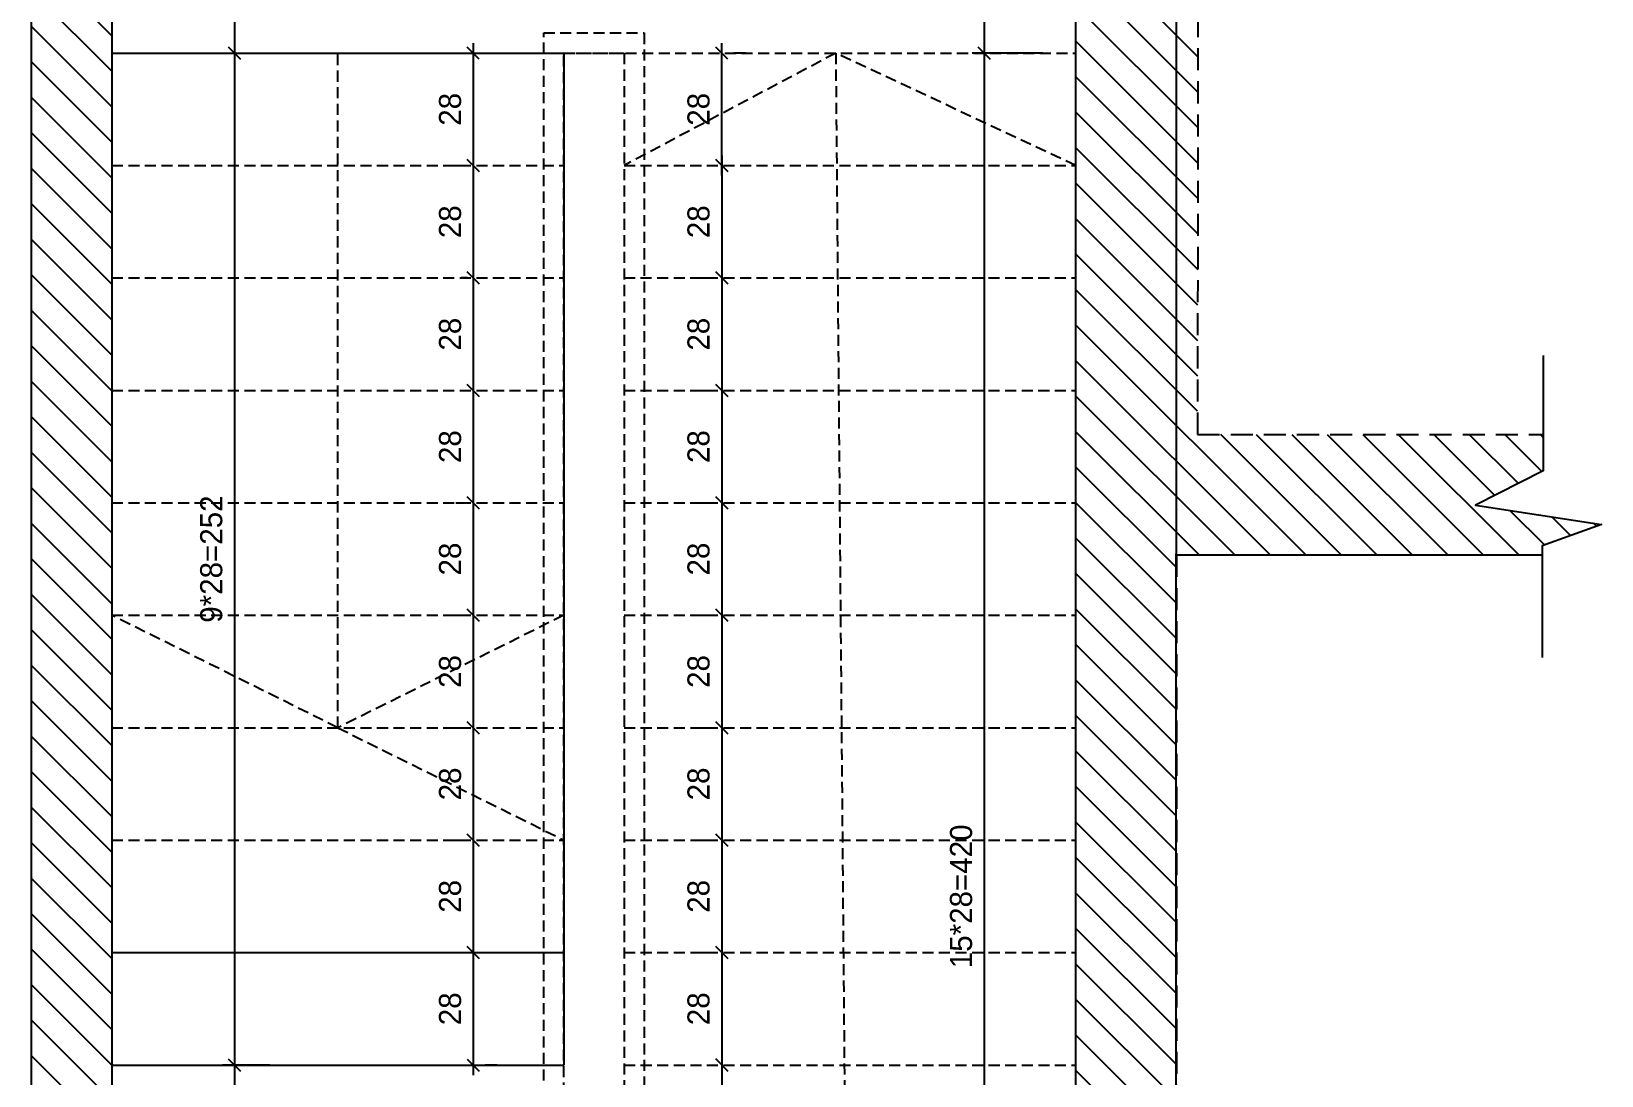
# Model space of a CAD drawing. Header units: inches. Extents: x -5298 to 11252, y 8210 to 22495.
# Drawn here: x 9374.2 to 9765.1, y 12799.2 to 13059.3 of the extents above; entities that cross this region are included whole.
import ezdxf

# ---------------------------------------------------------------- set-up
doc = ezdxf.new("R2010")
doc.units = ezdxf.units.IN
doc.header["$LTSCALE"] = 11
doc.header["$MEASUREMENT"] = 0
doc.linetypes.add('DASHED2', pattern=[0.375, 0.25, -0.125])
doc.linetypes.add('HIDDEN', pattern=[0.375, 0.25, -0.125])
doc.layers.get('Defpoints').update_dxf_attribs({"color": 40})
for name, color, linetype in [('BEAM', 3, 'Continuous'), ('dim', 3, 'Continuous'), ('dim-50-v', 2, 'Continuous'), ('ENG_beton nifsak', 4, 'Continuous'), ('ENG_beton ole', 3, 'DASHED2'), ('HATCH', 8, 'Continuous'), ('V', 1, 'Continuous')]:
    doc.layers.add(name, color=color, linetype=linetype)
doc.styles.add('HEBTXT', font='hebtxt-weld.shx')
doc.dimstyles.new('25', dxfattribs={"dimtxt": 5.5, "dimasz": 3, "dimexe": 3, "dimexo": 6, "dimgap": 3, "dimtad": 1, "dimdec": 0, "dimrnd": 0.5, "dimdsep": 46, "dimtxsty": 'HEBTXT', "dimblk1": 'OBLIQUE', "dimblk2": 'OBLIQUE', "dimsah": 1, "dimcen": 1, "dimdle": 2.5, "dimclre": 9, "dimclrt": 3, "dimadec": 0, "dimazin": 0, "dimtfac": 1, "dimtdec": 0, "dimtix": 1, "dimtmove": 2, "dimatfit": 3, "dimldrblk": 'OBLIQUE', "dimfxl": 1, "dimtolj": 1, "dimarcsym": 0})

# ---------------------------------------------------------------- blocks, each defined once
blk = doc.blocks.new('_OBLIQUE')
at = {"color": 0, "linetype": 'ByBlock'}
blk.add_line((-0.5, -0.5), (0.5, 0.5), dxfattribs=at)
blk = doc.blocks.new('*D297')
at = {"layer": 'Defpoints', "color": 0, "linetype": 'Continuous', "transparency": 16777216}
for p in [(9402.98, 13053.88), (9424.79, 12801.87), (9439.6, 12801.87)]:
    blk.add_point(p, dxfattribs=at)
at = {"layer": 'dim-50-v', "color": 0, "linetype": 'Continuous', "lineweight": -2, "transparency": 16777216}
blk.add_line((9424.79, 13056.38), (9424.79, 12799.37), dxfattribs=at)
at = {"layer": 'dim-50-v', "color": 9, "linetype": 'Continuous', "lineweight": -2, "transparency": 16777216}
for p, q in [((9408.98, 13053.88), (9427.79, 13053.88)), ((9433.6, 12801.87), (9421.79, 12801.87))]:
    blk.add_line(p, q, dxfattribs=at)
at = {"layer": 'dim-50-v', "color": 0, "linetype": 'Continuous', "lineweight": -2, "transparency": 16777216, "xscale": 3, "yscale": 3, "zscale": 3}
for p, rotation in [((9424.79, 13053.88), 90), ((9424.79, 12801.87), 270)]:
    blk.add_blockref('_OBLIQUE', p, dxfattribs=dict(at, rotation=rotation))
at = {"layer": 'dim-50-v', "color": 3, "linetype": 'Continuous', "transparency": 16777216, "insert": (9419.04, 12927.87), "char_height": 5.5, "attachment_point": 5, "rotation": 90, "style": 'HEBTXT'}
blk.add_mtext('\\A1;9*28=252', dxfattribs=at)
blk = doc.blocks.new('*D298')
at = {"layer": 'Defpoints', "color": 0, "linetype": 'Continuous', "transparency": 16777216}
for p in [(9411.77, 13173.88, 0), (9413.66, 13053.88, 0), (9424.79, 13053.88)]:
    blk.add_point(p, dxfattribs=at)
at = {"layer": 'dim-50-v', "color": 0, "linetype": 'Continuous', "lineweight": -2, "transparency": 16777216}
blk.add_line((9424.79, 13176.38), (9424.79, 13051.38), dxfattribs=at)
at = {"layer": 'dim-50-v', "color": 9, "linetype": 'Continuous', "lineweight": -2, "transparency": 16777216}
for p, q in [((9417.77, 13173.88), (9427.79, 13173.88)), ((9419.66, 13053.88), (9427.79, 13053.88))]:
    blk.add_line(p, q, dxfattribs=at)
at = {"layer": 'dim-50-v', "color": 0, "linetype": 'Continuous', "lineweight": -2, "transparency": 16777216, "xscale": 3, "yscale": 3, "zscale": 3}
for p, rotation in [((9424.79, 13173.88), 90), ((9424.79, 13053.88), 270)]:
    blk.add_blockref('_OBLIQUE', p, dxfattribs=dict(at, rotation=rotation))
at = {"layer": 'dim-50-v', "color": 3, "linetype": 'Continuous', "transparency": 16777216, "insert": (9419.04, 13113.88), "char_height": 5.5, "attachment_point": 5, "rotation": 90, "style": 'HEBTXT'}
blk.add_mtext('\\A1;120', dxfattribs=at)
blk = doc.blocks.new('*D299')
at = {"layer": 'Defpoints', "color": 0, "linetype": 'Continuous', "transparency": 16777216}
for p in [(9439.6, 12801.87), (9424.79, 12513.86), (9437.74, 12513.86)]:
    blk.add_point(p, dxfattribs=at)
at = {"layer": 'dim-50-v', "color": 0, "linetype": 'Continuous', "lineweight": -2, "transparency": 16777216}
blk.add_line((9424.79, 12804.37), (9424.79, 12511.36), dxfattribs=at)
at = {"layer": 'dim-50-v', "color": 9, "linetype": 'Continuous', "lineweight": -2, "transparency": 16777216}
for p, q in [((9433.6, 12801.87), (9421.79, 12801.87)), ((9431.74, 12513.86), (9421.79, 12513.86))]:
    blk.add_line(p, q, dxfattribs=at)
at = {"layer": 'dim-50-v', "color": 0, "linetype": 'Continuous', "lineweight": -2, "transparency": 16777216, "xscale": 3, "yscale": 3, "zscale": 3}
for p, rotation in [((9424.79, 12801.87), 90), ((9424.79, 12513.86), 270)]:
    blk.add_blockref('_OBLIQUE', p, dxfattribs=dict(at, rotation=rotation))
at = {"layer": 'dim-50-v', "color": 3, "linetype": 'Continuous', "transparency": 16777216, "insert": (9419.04, 12657.87), "char_height": 5.5, "attachment_point": 5, "rotation": 90, "style": 'HEBTXT'}
blk.add_mtext('\\A1;288', dxfattribs=at)
blk = doc.blocks.new('*D300')
at = {"layer": 'Defpoints', "color": 0, "linetype": 'Continuous', "transparency": 16777216}
for p in [(9626.46, 13173.88, 0), (9611.43, 13053.88), (9626.46, 13053.88, 0)]:
    blk.add_point(p, dxfattribs=at)
at = {"layer": 'dim-50-v', "color": 0, "linetype": 'Continuous', "lineweight": -2, "transparency": 16777216}
blk.add_line((9611.43, 13176.38), (9611.43, 13051.38), dxfattribs=at)
at = {"layer": 'dim-50-v', "color": 9, "linetype": 'Continuous', "lineweight": -2, "transparency": 16777216}
for p, q in [((9620.46, 13173.88), (9608.43, 13173.88)), ((9620.46, 13053.88), (9608.43, 13053.88))]:
    blk.add_line(p, q, dxfattribs=at)
at = {"layer": 'dim-50-v', "color": 0, "linetype": 'Continuous', "lineweight": -2, "transparency": 16777216, "xscale": 3, "yscale": 3, "zscale": 3}
for p, rotation in [((9611.43, 13173.88), 90), ((9611.43, 13053.88), 270)]:
    blk.add_blockref('_OBLIQUE', p, dxfattribs=dict(at, rotation=rotation))
at = {"layer": 'dim-50-v', "color": 3, "linetype": 'Continuous', "transparency": 16777216, "insert": (9605.68, 13113.88), "char_height": 5.5, "attachment_point": 5, "rotation": 90, "style": 'HEBTXT'}
blk.add_mtext('\\A1;120', dxfattribs=at)
blk = doc.blocks.new('*D301')
at = {"layer": 'Defpoints', "color": 0, "linetype": 'Continuous', "transparency": 16777216}
for p in [(9632, 13053.88, 0), (9611.43, 12633.87), (9626.47, 12633.87, 0)]:
    blk.add_point(p, dxfattribs=at)
at = {"layer": 'dim-50-v', "color": 0, "linetype": 'Continuous', "lineweight": -2, "transparency": 16777216}
blk.add_line((9611.43, 13056.38), (9611.43, 12631.37), dxfattribs=at)
at = {"layer": 'dim-50-v', "color": 9, "linetype": 'Continuous', "lineweight": -2, "transparency": 16777216}
for p, q in [((9626, 13053.88), (9608.43, 13053.88)), ((9620.47, 12633.87), (9608.43, 12633.87))]:
    blk.add_line(p, q, dxfattribs=at)
at = {"layer": 'dim-50-v', "color": 0, "linetype": 'Continuous', "lineweight": -2, "transparency": 16777216, "xscale": 3, "yscale": 3, "zscale": 3}
for p, rotation in [((9611.43, 13053.88), 90), ((9611.43, 12633.87), 270)]:
    blk.add_blockref('_OBLIQUE', p, dxfattribs=dict(at, rotation=rotation))
at = {"layer": 'dim-50-v', "color": 3, "linetype": 'Continuous', "transparency": 16777216, "insert": (9605.68, 12843.88), "char_height": 5.5, "attachment_point": 5, "rotation": 90, "style": 'HEBTXT'}
blk.add_mtext('\\A1;15*28=420', dxfattribs=at)
blk = doc.blocks.new('*D387')
at = {"layer": 'Defpoints', "color": 0, "linetype": 'Continuous', "transparency": 16777216}
for p in [(9484.23, 13053.88, 0), (9484.23, 13025.88, 0), (9484.23, 13025.88)]:
    blk.add_point(p, dxfattribs=at)
at = {"layer": 'dim-50-v', "color": 0, "linetype": 'Continuous', "lineweight": -2, "transparency": 16777216}
blk.add_line((9484.23, 13056.38), (9484.23, 13023.38), dxfattribs=at)
at = {"layer": 'dim-50-v', "color": 9, "linetype": 'Continuous', "lineweight": -2, "transparency": 16777216}
for p, q in [((9478.23, 13053.88), (9481.23, 13053.88)), ((9478.23, 13025.88), (9481.23, 13025.88))]:
    blk.add_line(p, q, dxfattribs=at)
at = {"layer": 'dim-50-v', "color": 0, "linetype": 'Continuous', "lineweight": -2, "transparency": 16777216, "xscale": 3, "yscale": 3, "zscale": 3}
for p, rotation in [((9484.23, 13053.88), 90), ((9484.23, 13025.88), 270)]:
    blk.add_blockref('_OBLIQUE', p, dxfattribs=dict(at, rotation=rotation))
at = {"layer": 'dim-50-v', "color": 3, "linetype": 'Continuous', "transparency": 16777216, "insert": (9478.48, 13039.88), "char_height": 5.5, "attachment_point": 5, "rotation": 90, "style": 'HEBTXT'}
blk.add_mtext('\\A1;28', dxfattribs=at)
blk = doc.blocks.new('*D388')
at = {"layer": 'Defpoints', "color": 0, "linetype": 'Continuous', "transparency": 16777216}
for p in [(9484.23, 13025.88, 0), (9484.23, 12997.88), (9488.82, 12997.88, 0)]:
    blk.add_point(p, dxfattribs=at)
at = {"layer": 'dim-50-v', "color": 0, "linetype": 'Continuous', "lineweight": -2, "transparency": 16777216}
blk.add_line((9484.23, 13028.38), (9484.23, 12995.38), dxfattribs=at)
at = {"layer": 'dim-50-v', "color": 9, "linetype": 'Continuous', "lineweight": -2, "transparency": 16777216}
for p, q in [((9478.23, 13025.88), (9481.23, 13025.88)), ((9482.82, 12997.88), (9481.23, 12997.88))]:
    blk.add_line(p, q, dxfattribs=at)
at = {"layer": 'dim-50-v', "color": 0, "linetype": 'Continuous', "lineweight": -2, "transparency": 16777216, "xscale": 3, "yscale": 3, "zscale": 3}
for p, rotation in [((9484.23, 13025.88), 90), ((9484.23, 12997.88), 270)]:
    blk.add_blockref('_OBLIQUE', p, dxfattribs=dict(at, rotation=rotation))
at = {"layer": 'dim-50-v', "color": 3, "linetype": 'Continuous', "transparency": 16777216, "insert": (9478.48, 13011.88), "char_height": 5.5, "attachment_point": 5, "rotation": 90, "style": 'HEBTXT'}
blk.add_mtext('\\A1;28', dxfattribs=at)
blk = doc.blocks.new('*D333')
at = {"layer": 'Defpoints', "color": 0, "linetype": 'Continuous', "transparency": 16777216}
for p in [(9488.82, 12997.88, 0), (9484.23, 12969.88), (9487.14, 12969.88, 0)]:
    blk.add_point(p, dxfattribs=at)
at = {"layer": 'dim-50-v', "color": 0, "linetype": 'Continuous', "lineweight": -2, "transparency": 16777216}
blk.add_line((9484.23, 13000.38), (9484.23, 12967.38), dxfattribs=at)
at = {"layer": 'dim-50-v', "color": 9, "linetype": 'Continuous', "lineweight": -2, "transparency": 16777216}
for p, q in [((9482.82, 12997.88), (9481.23, 12997.88)), ((9481.14, 12969.88), (9481.23, 12969.88))]:
    blk.add_line(p, q, dxfattribs=at)
at = {"layer": 'dim-50-v', "color": 0, "linetype": 'Continuous', "lineweight": -2, "transparency": 16777216, "xscale": 3, "yscale": 3, "zscale": 3}
for p, rotation in [((9484.23, 12997.88), 90), ((9484.23, 12969.88), 270)]:
    blk.add_blockref('_OBLIQUE', p, dxfattribs=dict(at, rotation=rotation))
at = {"layer": 'dim-50-v', "color": 3, "linetype": 'Continuous', "transparency": 16777216, "insert": (9478.48, 12983.88), "char_height": 5.5, "attachment_point": 5, "rotation": 90, "style": 'HEBTXT'}
blk.add_mtext('\\A1;28', dxfattribs=at)
blk = doc.blocks.new('*D334')
at = {"layer": 'Defpoints', "color": 0, "linetype": 'Continuous', "transparency": 16777216}
for p in [(9487.14, 12969.88, 0), (9484.23, 12941.88), (9485.92, 12941.88, 0)]:
    blk.add_point(p, dxfattribs=at)
at = {"layer": 'dim-50-v', "color": 0, "linetype": 'Continuous', "lineweight": -2, "transparency": 16777216}
blk.add_line((9484.23, 12972.38), (9484.23, 12939.38), dxfattribs=at)
at = {"layer": 'dim-50-v', "color": 9, "linetype": 'Continuous', "lineweight": -2, "transparency": 16777216}
for p, q in [((9481.14, 12969.88), (9481.23, 12969.88)), ((9479.92, 12941.88), (9481.23, 12941.88))]:
    blk.add_line(p, q, dxfattribs=at)
at = {"layer": 'dim-50-v', "color": 0, "linetype": 'Continuous', "lineweight": -2, "transparency": 16777216, "xscale": 3, "yscale": 3, "zscale": 3}
for p, rotation in [((9484.23, 12969.88), 90), ((9484.23, 12941.88), 270)]:
    blk.add_blockref('_OBLIQUE', p, dxfattribs=dict(at, rotation=rotation))
at = {"layer": 'dim-50-v', "color": 3, "linetype": 'Continuous', "transparency": 16777216, "insert": (9478.48, 12955.88), "char_height": 5.5, "attachment_point": 5, "rotation": 90, "style": 'HEBTXT'}
blk.add_mtext('\\A1;28', dxfattribs=at)
blk = doc.blocks.new('*D335')
at = {"layer": 'Defpoints', "color": 0, "linetype": 'Continuous', "transparency": 16777216}
for p in [(9485.92, 12941.88, 0), (9484.23, 12913.88), (9484.24, 12913.88, 0)]:
    blk.add_point(p, dxfattribs=at)
at = {"layer": 'dim-50-v', "color": 9, "linetype": 'Continuous', "lineweight": -2, "transparency": 16777216}
for p, q in [((9479.92, 12941.88), (9481.23, 12941.88)), ((9478.24, 12913.88), (9481.23, 12913.88))]:
    blk.add_line(p, q, dxfattribs=at)
at = {"layer": 'dim-50-v', "color": 0, "linetype": 'Continuous', "lineweight": -2, "transparency": 16777216}
blk.add_line((9484.23, 12944.38), (9484.23, 12911.38), dxfattribs=at)
at = {"layer": 'dim-50-v', "color": 0, "linetype": 'Continuous', "lineweight": -2, "transparency": 16777216, "xscale": 3, "yscale": 3, "zscale": 3}
for p, rotation in [((9484.23, 12941.88), 90), ((9484.23, 12913.88), 270)]:
    blk.add_blockref('_OBLIQUE', p, dxfattribs=dict(at, rotation=rotation))
at = {"layer": 'dim-50-v', "color": 3, "linetype": 'Continuous', "transparency": 16777216, "insert": (9478.48, 12927.88), "char_height": 5.5, "attachment_point": 5, "rotation": 90, "style": 'HEBTXT'}
blk.add_mtext('\\A1;28', dxfattribs=at)
blk = doc.blocks.new('*D336')
at = {"layer": 'Defpoints', "color": 0, "linetype": 'Continuous', "transparency": 16777216}
for p in [(9484.24, 12913.88, 0), (9484.23, 12885.88), (9484.24, 12885.88, 0)]:
    blk.add_point(p, dxfattribs=at)
at = {"layer": 'dim-50-v', "color": 9, "linetype": 'Continuous', "lineweight": -2, "transparency": 16777216}
for p, q in [((9478.24, 12913.88), (9481.23, 12913.88)), ((9478.24, 12885.88), (9481.23, 12885.88))]:
    blk.add_line(p, q, dxfattribs=at)
at = {"layer": 'dim-50-v', "color": 0, "linetype": 'Continuous', "lineweight": -2, "transparency": 16777216}
blk.add_line((9484.23, 12916.38), (9484.23, 12883.38), dxfattribs=at)
at = {"layer": 'dim-50-v', "color": 0, "linetype": 'Continuous', "lineweight": -2, "transparency": 16777216, "xscale": 3, "yscale": 3, "zscale": 3}
for p, rotation in [((9484.23, 12913.88), 90), ((9484.23, 12885.88), 270)]:
    blk.add_blockref('_OBLIQUE', p, dxfattribs=dict(at, rotation=rotation))
at = {"layer": 'dim-50-v', "color": 3, "linetype": 'Continuous', "transparency": 16777216, "insert": (9478.48, 12899.88), "char_height": 5.5, "attachment_point": 5, "rotation": 90, "style": 'HEBTXT'}
blk.add_mtext('\\A1;28', dxfattribs=at)
blk = doc.blocks.new('*D337')
at = {"layer": 'Defpoints', "color": 0, "linetype": 'Continuous', "transparency": 16777216}
for p in [(9484.24, 12885.88, 0), (9484.23, 12857.88), (9484.24, 12857.88, 0)]:
    blk.add_point(p, dxfattribs=at)
at = {"layer": 'dim-50-v', "color": 0, "linetype": 'Continuous', "lineweight": -2, "transparency": 16777216}
blk.add_line((9484.23, 12888.38), (9484.23, 12855.38), dxfattribs=at)
at = {"layer": 'dim-50-v', "color": 9, "linetype": 'Continuous', "lineweight": -2, "transparency": 16777216}
for p, q in [((9478.24, 12885.88), (9481.23, 12885.88)), ((9478.24, 12857.88), (9481.23, 12857.88))]:
    blk.add_line(p, q, dxfattribs=at)
at = {"layer": 'dim-50-v', "color": 0, "linetype": 'Continuous', "lineweight": -2, "transparency": 16777216, "xscale": 3, "yscale": 3, "zscale": 3}
for p, rotation in [((9484.23, 12885.88), 90), ((9484.23, 12857.88), 270)]:
    blk.add_blockref('_OBLIQUE', p, dxfattribs=dict(at, rotation=rotation))
at = {"layer": 'dim-50-v', "color": 3, "linetype": 'Continuous', "transparency": 16777216, "insert": (9478.48, 12871.88), "char_height": 5.5, "attachment_point": 5, "rotation": 90, "style": 'HEBTXT'}
blk.add_mtext('\\A1;28', dxfattribs=at)
blk = doc.blocks.new('*D338')
at = {"layer": 'Defpoints', "color": 0, "linetype": 'Continuous', "transparency": 16777216}
for p in [(9484.24, 12857.88, 0), (9484.23, 12829.88), (9484.24, 12829.88, 0)]:
    blk.add_point(p, dxfattribs=at)
at = {"layer": 'dim-50-v', "color": 0, "linetype": 'Continuous', "lineweight": -2, "transparency": 16777216}
blk.add_line((9484.23, 12860.38), (9484.23, 12827.38), dxfattribs=at)
at = {"layer": 'dim-50-v', "color": 9, "linetype": 'Continuous', "lineweight": -2, "transparency": 16777216}
for p, q in [((9478.24, 12857.88), (9481.23, 12857.88)), ((9478.24, 12829.88), (9481.23, 12829.88))]:
    blk.add_line(p, q, dxfattribs=at)
at = {"layer": 'dim-50-v', "color": 0, "linetype": 'Continuous', "lineweight": -2, "transparency": 16777216, "xscale": 3, "yscale": 3, "zscale": 3}
for p, rotation in [((9484.23, 12857.88), 90), ((9484.23, 12829.88), 270)]:
    blk.add_blockref('_OBLIQUE', p, dxfattribs=dict(at, rotation=rotation))
at = {"layer": 'dim-50-v', "color": 3, "linetype": 'Continuous', "transparency": 16777216, "insert": (9478.48, 12843.88), "char_height": 5.5, "attachment_point": 5, "rotation": 90, "style": 'HEBTXT'}
blk.add_mtext('\\A1;28', dxfattribs=at)
blk = doc.blocks.new('*D339')
at = {"layer": 'Defpoints', "color": 0, "linetype": 'Continuous', "transparency": 16777216}
for p in [(9484.24, 12829.88, 0), (9484.21, 12801.87, 0), (9484.23, 12801.87)]:
    blk.add_point(p, dxfattribs=at)
at = {"layer": 'dim-50-v', "color": 0, "linetype": 'Continuous', "lineweight": -2, "transparency": 16777216}
blk.add_line((9484.23, 12832.38), (9484.23, 12799.37), dxfattribs=at)
at = {"layer": 'dim-50-v', "color": 9, "linetype": 'Continuous', "lineweight": -2, "transparency": 16777216}
for p, q in [((9478.24, 12829.88), (9481.23, 12829.88)), ((9490.21, 12801.87), (9487.23, 12801.87))]:
    blk.add_line(p, q, dxfattribs=at)
at = {"layer": 'dim-50-v', "color": 0, "linetype": 'Continuous', "lineweight": -2, "transparency": 16777216, "xscale": 3, "yscale": 3, "zscale": 3}
for p, rotation in [((9484.23, 12829.88), 90), ((9484.23, 12801.87), 270)]:
    blk.add_blockref('_OBLIQUE', p, dxfattribs=dict(at, rotation=rotation))
at = {"layer": 'dim-50-v', "color": 3, "linetype": 'Continuous', "transparency": 16777216, "insert": (9478.48, 12815.87), "char_height": 5.5, "attachment_point": 5, "rotation": 90, "style": 'HEBTXT'}
blk.add_mtext('\\A1;28', dxfattribs=at)
blk = doc.blocks.new('*D340')
at = {"layer": 'Defpoints', "color": 0, "linetype": 'Continuous', "transparency": 16777216}
for p in [(9548.43, 13025.88, 0), (9546.08, 12997.88, 0), (9546.08, 12997.88)]:
    blk.add_point(p, dxfattribs=at)
at = {"layer": 'dim-50-v', "color": 0, "linetype": 'Continuous', "lineweight": -2, "transparency": 16777216}
blk.add_line((9546.08, 13028.38), (9546.08, 12995.38), dxfattribs=at)
at = {"layer": 'dim-50-v', "color": 9, "linetype": 'Continuous', "lineweight": -2, "transparency": 16777216}
for p, q in [((9542.43, 13025.88), (9543.08, 13025.88)), ((9540.08, 12997.88), (9543.08, 12997.88))]:
    blk.add_line(p, q, dxfattribs=at)
at = {"layer": 'dim-50-v', "color": 0, "linetype": 'Continuous', "lineweight": -2, "transparency": 16777216, "xscale": 3, "yscale": 3, "zscale": 3}
for p, rotation in [((9546.08, 13025.88), 90), ((9546.08, 12997.88), 270)]:
    blk.add_blockref('_OBLIQUE', p, dxfattribs=dict(at, rotation=rotation))
at = {"layer": 'dim-50-v', "color": 3, "linetype": 'Continuous', "transparency": 16777216, "insert": (9540.33, 13011.88), "char_height": 5.5, "attachment_point": 5, "rotation": 90, "style": 'HEBTXT'}
blk.add_mtext('\\A1;28', dxfattribs=at)
blk = doc.blocks.new('*D345')
at = {"layer": 'Defpoints', "color": 0, "linetype": 'Continuous', "transparency": 16777216}
for p in [(9546.08, 12997.88, 0), (9546.08, 12969.88, 0), (9546.08, 12969.88)]:
    blk.add_point(p, dxfattribs=at)
at = {"layer": 'dim-50-v', "color": 0, "linetype": 'Continuous', "lineweight": -2, "transparency": 16777216}
blk.add_line((9546.08, 13000.38), (9546.08, 12967.38), dxfattribs=at)
at = {"layer": 'dim-50-v', "color": 9, "linetype": 'Continuous', "lineweight": -2, "transparency": 16777216}
for p, q in [((9540.08, 12997.88), (9543.08, 12997.88)), ((9540.08, 12969.88), (9543.08, 12969.88))]:
    blk.add_line(p, q, dxfattribs=at)
at = {"layer": 'dim-50-v', "color": 0, "linetype": 'Continuous', "lineweight": -2, "transparency": 16777216, "xscale": 3, "yscale": 3, "zscale": 3}
for p, rotation in [((9546.08, 12997.88), 90), ((9546.08, 12969.88), 270)]:
    blk.add_blockref('_OBLIQUE', p, dxfattribs=dict(at, rotation=rotation))
at = {"layer": 'dim-50-v', "color": 3, "linetype": 'Continuous', "transparency": 16777216, "insert": (9540.33, 12983.88), "char_height": 5.5, "attachment_point": 5, "rotation": 90, "style": 'HEBTXT'}
blk.add_mtext('\\A1;28', dxfattribs=at)
blk = doc.blocks.new('*D346')
at = {"layer": 'Defpoints', "color": 0, "linetype": 'Continuous', "transparency": 16777216}
for p in [(9546.08, 12969.88, 0), (9546.08, 12941.88, 0), (9546.08, 12941.88)]:
    blk.add_point(p, dxfattribs=at)
at = {"layer": 'dim-50-v', "color": 0, "linetype": 'Continuous', "lineweight": -2, "transparency": 16777216}
blk.add_line((9546.08, 12972.38), (9546.08, 12939.38), dxfattribs=at)
at = {"layer": 'dim-50-v', "color": 9, "linetype": 'Continuous', "lineweight": -2, "transparency": 16777216}
for p, q in [((9540.08, 12969.88), (9543.08, 12969.88)), ((9540.08, 12941.88), (9543.08, 12941.88))]:
    blk.add_line(p, q, dxfattribs=at)
at = {"layer": 'dim-50-v', "color": 0, "linetype": 'Continuous', "lineweight": -2, "transparency": 16777216, "xscale": 3, "yscale": 3, "zscale": 3}
for p, rotation in [((9546.08, 12969.88), 90), ((9546.08, 12941.88), 270)]:
    blk.add_blockref('_OBLIQUE', p, dxfattribs=dict(at, rotation=rotation))
at = {"layer": 'dim-50-v', "color": 3, "linetype": 'Continuous', "transparency": 16777216, "insert": (9540.33, 12955.88), "char_height": 5.5, "attachment_point": 5, "rotation": 90, "style": 'HEBTXT'}
blk.add_mtext('\\A1;28', dxfattribs=at)
blk = doc.blocks.new('*D347')
at = {"layer": 'Defpoints', "color": 0, "linetype": 'Continuous', "transparency": 16777216}
for p in [(9546.08, 12941.88, 0), (9546.08, 12913.88), (9546.09, 12913.88, 0)]:
    blk.add_point(p, dxfattribs=at)
at = {"layer": 'dim-50-v', "color": 9, "linetype": 'Continuous', "lineweight": -2, "transparency": 16777216}
for p, q in [((9540.08, 12941.88), (9543.08, 12941.88)), ((9540.09, 12913.88), (9543.08, 12913.88))]:
    blk.add_line(p, q, dxfattribs=at)
at = {"layer": 'dim-50-v', "color": 0, "linetype": 'Continuous', "lineweight": -2, "transparency": 16777216}
blk.add_line((9546.08, 12944.38), (9546.08, 12911.38), dxfattribs=at)
at = {"layer": 'dim-50-v', "color": 0, "linetype": 'Continuous', "lineweight": -2, "transparency": 16777216, "xscale": 3, "yscale": 3, "zscale": 3}
for p, rotation in [((9546.08, 12941.88), 90), ((9546.08, 12913.88), 270)]:
    blk.add_blockref('_OBLIQUE', p, dxfattribs=dict(at, rotation=rotation))
at = {"layer": 'dim-50-v', "color": 3, "linetype": 'Continuous', "transparency": 16777216, "insert": (9540.33, 12927.88), "char_height": 5.5, "attachment_point": 5, "rotation": 90, "style": 'HEBTXT'}
blk.add_mtext('\\A1;28', dxfattribs=at)
blk = doc.blocks.new('*D348')
at = {"layer": 'Defpoints', "color": 0, "linetype": 'Continuous', "transparency": 16777216}
for p in [(9546.09, 12913.88, 0), (9546.08, 12885.88), (9546.09, 12885.88, 0)]:
    blk.add_point(p, dxfattribs=at)
at = {"layer": 'dim-50-v', "color": 9, "linetype": 'Continuous', "lineweight": -2, "transparency": 16777216}
for p, q in [((9540.09, 12913.88), (9543.08, 12913.88)), ((9540.09, 12885.88), (9543.08, 12885.88))]:
    blk.add_line(p, q, dxfattribs=at)
at = {"layer": 'dim-50-v', "color": 0, "linetype": 'Continuous', "lineweight": -2, "transparency": 16777216}
blk.add_line((9546.08, 12916.38), (9546.08, 12883.38), dxfattribs=at)
at = {"layer": 'dim-50-v', "color": 0, "linetype": 'Continuous', "lineweight": -2, "transparency": 16777216, "xscale": 3, "yscale": 3, "zscale": 3}
for p, rotation in [((9546.08, 12913.88), 90), ((9546.08, 12885.88), 270)]:
    blk.add_blockref('_OBLIQUE', p, dxfattribs=dict(at, rotation=rotation))
at = {"layer": 'dim-50-v', "color": 3, "linetype": 'Continuous', "transparency": 16777216, "insert": (9540.33, 12899.88), "char_height": 5.5, "attachment_point": 5, "rotation": 90, "style": 'HEBTXT'}
blk.add_mtext('\\A1;28', dxfattribs=at)
blk = doc.blocks.new('*D349')
at = {"layer": 'Defpoints', "color": 0, "linetype": 'Continuous', "transparency": 16777216}
for p in [(9546.09, 12885.88, 0), (9546.08, 12857.88), (9546.09, 12857.88, 0)]:
    blk.add_point(p, dxfattribs=at)
at = {"layer": 'dim-50-v', "color": 0, "linetype": 'Continuous', "lineweight": -2, "transparency": 16777216}
blk.add_line((9546.08, 12888.38), (9546.08, 12855.38), dxfattribs=at)
at = {"layer": 'dim-50-v', "color": 9, "linetype": 'Continuous', "lineweight": -2, "transparency": 16777216}
for p, q in [((9540.09, 12885.88), (9543.08, 12885.88)), ((9540.09, 12857.88), (9543.08, 12857.88))]:
    blk.add_line(p, q, dxfattribs=at)
at = {"layer": 'dim-50-v', "color": 0, "linetype": 'Continuous', "lineweight": -2, "transparency": 16777216, "xscale": 3, "yscale": 3, "zscale": 3}
for p, rotation in [((9546.08, 12885.88), 90), ((9546.08, 12857.88), 270)]:
    blk.add_blockref('_OBLIQUE', p, dxfattribs=dict(at, rotation=rotation))
at = {"layer": 'dim-50-v', "color": 3, "linetype": 'Continuous', "transparency": 16777216, "insert": (9540.33, 12871.88), "char_height": 5.5, "attachment_point": 5, "rotation": 90, "style": 'HEBTXT'}
blk.add_mtext('\\A1;28', dxfattribs=at)
blk = doc.blocks.new('*D341')
at = {"layer": 'Defpoints', "color": 0, "linetype": 'Continuous', "transparency": 16777216}
for p in [(9546.09, 12857.88, 0), (9546.08, 12829.88), (9546.09, 12829.88, 0)]:
    blk.add_point(p, dxfattribs=at)
at = {"layer": 'dim-50-v', "color": 0, "linetype": 'Continuous', "lineweight": -2, "transparency": 16777216}
blk.add_line((9546.08, 12860.38), (9546.08, 12827.38), dxfattribs=at)
at = {"layer": 'dim-50-v', "color": 9, "linetype": 'Continuous', "lineweight": -2, "transparency": 16777216}
for p, q in [((9540.09, 12857.88), (9543.08, 12857.88)), ((9540.09, 12829.88), (9543.08, 12829.88))]:
    blk.add_line(p, q, dxfattribs=at)
at = {"layer": 'dim-50-v', "color": 0, "linetype": 'Continuous', "lineweight": -2, "transparency": 16777216, "xscale": 3, "yscale": 3, "zscale": 3}
for p, rotation in [((9546.08, 12857.88), 90), ((9546.08, 12829.88), 270)]:
    blk.add_blockref('_OBLIQUE', p, dxfattribs=dict(at, rotation=rotation))
at = {"layer": 'dim-50-v', "color": 3, "linetype": 'Continuous', "transparency": 16777216, "insert": (9540.33, 12843.88), "char_height": 5.5, "attachment_point": 5, "rotation": 90, "style": 'HEBTXT'}
blk.add_mtext('\\A1;28', dxfattribs=at)
blk = doc.blocks.new('*D342')
at = {"layer": 'Defpoints', "color": 0, "linetype": 'Continuous', "transparency": 16777216}
for p in [(9546.09, 12829.88, 0), (9546.08, 12801.88), (9548.59, 12801.88, 0)]:
    blk.add_point(p, dxfattribs=at)
at = {"layer": 'dim-50-v', "color": 0, "linetype": 'Continuous', "lineweight": -2, "transparency": 16777216}
blk.add_line((9546.08, 12832.38), (9546.08, 12799.38), dxfattribs=at)
at = {"layer": 'dim-50-v', "color": 9, "linetype": 'Continuous', "lineweight": -2, "transparency": 16777216}
for p, q in [((9540.09, 12829.88), (9543.08, 12829.88)), ((9542.59, 12801.88), (9543.08, 12801.88))]:
    blk.add_line(p, q, dxfattribs=at)
at = {"layer": 'dim-50-v', "color": 0, "linetype": 'Continuous', "lineweight": -2, "transparency": 16777216, "xscale": 3, "yscale": 3, "zscale": 3}
for p, rotation in [((9546.08, 12829.88), 90), ((9546.08, 12801.88), 270)]:
    blk.add_blockref('_OBLIQUE', p, dxfattribs=dict(at, rotation=rotation))
at = {"layer": 'dim-50-v', "color": 3, "linetype": 'Continuous', "transparency": 16777216, "insert": (9540.33, 12815.88), "char_height": 5.5, "attachment_point": 5, "rotation": 90, "style": 'HEBTXT'}
blk.add_mtext('\\A1;28', dxfattribs=at)
blk = doc.blocks.new('*D343')
at = {"layer": 'Defpoints', "color": 0, "linetype": 'Continuous', "transparency": 16777216}
for p in [(9548.59, 12801.88, 0), (9546.08, 12773.88), (9549.08, 12773.88, 0)]:
    blk.add_point(p, dxfattribs=at)
at = {"layer": 'dim-50-v', "color": 0, "linetype": 'Continuous', "lineweight": -2, "transparency": 16777216}
blk.add_line((9546.08, 12804.38), (9546.08, 12771.38), dxfattribs=at)
at = {"layer": 'dim-50-v', "color": 9, "linetype": 'Continuous', "lineweight": -2, "transparency": 16777216}
for p, q in [((9542.59, 12801.88), (9543.08, 12801.88)), ((9543.08, 12773.88), (9543.08, 12773.88))]:
    blk.add_line(p, q, dxfattribs=at)
at = {"layer": 'dim-50-v', "color": 0, "linetype": 'Continuous', "lineweight": -2, "transparency": 16777216, "xscale": 3, "yscale": 3, "zscale": 3}
for p, rotation in [((9546.08, 12801.88), 90), ((9546.08, 12773.88), 270)]:
    blk.add_blockref('_OBLIQUE', p, dxfattribs=dict(at, rotation=rotation))
at = {"layer": 'dim-50-v', "color": 3, "linetype": 'Continuous', "transparency": 16777216, "insert": (9540.33, 12787.88), "char_height": 5.5, "attachment_point": 5, "rotation": 90, "style": 'HEBTXT'}
blk.add_mtext('\\A1;28', dxfattribs=at)
blk = doc.blocks.new('*D393')
at = {"layer": 'Defpoints', "color": 0, "linetype": 'Continuous', "transparency": 16777216}
for p in [(9546.08, 13053.88, 0), (9546.08, 13053.88), (9548.43, 13025.88, 0)]:
    blk.add_point(p, dxfattribs=at)
at = {"layer": 'dim-50-v', "color": 0, "linetype": 'Continuous', "lineweight": -2, "transparency": 16777216}
blk.add_line((9546.08, 13023.38), (9546.08, 13056.38), dxfattribs=at)
at = {"layer": 'dim-50-v', "color": 9, "linetype": 'Continuous', "lineweight": -2, "transparency": 16777216}
for p, q in [((9552.08, 13053.88), (9549.08, 13053.88)), ((9542.43, 13025.88), (9543.08, 13025.88))]:
    blk.add_line(p, q, dxfattribs=at)
at = {"layer": 'dim-50-v', "color": 0, "linetype": 'Continuous', "lineweight": -2, "transparency": 16777216, "xscale": 3, "yscale": 3, "zscale": 3}
for p, rotation in [((9546.08, 13053.88), 90), ((9546.08, 13025.88), 270)]:
    blk.add_blockref('_OBLIQUE', p, dxfattribs=dict(at, rotation=rotation))
at = {"layer": 'dim-50-v', "color": 3, "linetype": 'Continuous', "transparency": 16777216, "insert": (9540.33, 13039.88), "char_height": 5.5, "attachment_point": 5, "rotation": 90, "style": 'HEBTXT'}
blk.add_mtext('\\A1;28', dxfattribs=at)
blk = doc.blocks.new('jhgfr')
at = {"layer": 'ENG_beton nifsak', "ltscale": 5}
for p, q in [((8600.8, 12537.65, 0), (8600.81, 13247.54, 0)), ((8885.75, 12537.65, 0), (8885.81, 13247.54, 0))]:
    blk.add_line(p, q, dxfattribs=at)
at = {"layer": 'ENG_beton nifsak', "ltscale": 5, "extrusion": (-4.90799e-09, 1.6471e-17, 1), "elevation": 0}
blk.add_lwpolyline([(8860.8, 12557.65), (8860.81, 13227.54), (8620.81, 13227.54), (8620.8, 12557.66)], dxfattribs=at)

msp = doc.modelspace()

# ---------------------------------------------------------------- hatches: boundary and pattern name
at = {"layer": 'HATCH', "linetype": 'Continuous', "transparency": 33554687}
h = msp.add_hatch(dxfattribs=at)
h.set_pattern_fill('ANSI31', color=256, scale=50, angle=270)
h.set_pattern_definition([(315, (1823.91, -2582.264), (4.4194174, 4.4194174), [])])
h.paths.add_polyline_path([(9659.26, 12928.91), (9750.3, 12928.91), (9750.3, 12931.2), (9765.1, 12936.52), (9733.72, 12941.26), (9750.59, 12949.84), (9750.59, 12958.91), (9664.52, 12958.91), (9664.75, 13203.61), (9374.25, 13203.87), (9374.27, 12493.86), (9503.04, 12493.86), (9503.04, 12513.86), (9394.25, 12513.86), (9394.25, 13173.87), (9634.25, 13173.88), (9634.26, 12913.88), (9634.26, 12913.88), (9634.26, 12913.88), (9634.26, 12913.88), (9634.26, 12885.88), (9634.27, 12885.88), (9634.27, 12885.88), (9634.26, 12885.88), (9634.27, 12513.87), (9628.04, 12513.86), (9628.04, 12494.14), (9659.27, 12494.16)])

# ---------------------------------------------------------------- linework, layer by layer
at = {"layer": 'BEAM', "linetype": 'Continuous'}
msp.add_lwpolyline([(9659.26, 12928.91), (9750.3, 12928.91)], dxfattribs=at)
at = {"layer": 'dim', "elevation": 0}
for points in [[(9575.25, 13053.88, 0, 2.5, 0), (9575.25, 13066.63, 0, 0, 0), (9575.25, 13140.47, 0, 0, 0)], [(9455.19, 12801.87, 0, 2.5, 0), (9455.18, 12785.9, 0, 0, 0), (9455.18, 12749.18, 0, 0, 0)]]:
    msp.add_lwpolyline(points, format="xyseb", dxfattribs=at)
at = {"layer": 'ENG_beton ole', "ltscale": 2}
for points in [[(9503.04, 12513.86), (9503.04, 12493.86), (9374.27, 12493.86), (9374.25, 13203.87), (9664.75, 13203.61), (9664.52, 12958.91), (9750.59, 12958.91)], [(9659.26, 12928.91), (9659.27, 12494.16), (9628.04, 12494.14), (9628.04, 12513.86), (9634.27, 12513.87), (9634.25, 13173.88), (9394.25, 13173.87), (9394.25, 12513.86), (9503.04, 12513.86)]]:
    msp.add_lwpolyline(points, dxfattribs=at)
at = {"layer": 'V', "linetype": 'Continuous', "extrusion": (2.81485e-18, 1.00825e-08, 1)}
for p, q in [((9394.26, 13053.88), (9506.76, 13053.88)), ((9506.76, 13053.88), (9506.77, 12801.86)), ((9394.27, 12829.88), (9506.77, 12829.88)), ((9394.27, 12829.88), (9506.77, 12829.88))]:
    msp.add_line(p, q, dxfattribs=at)
at = {"layer": 'V', "linetype": 'HIDDEN', "extrusion": (2.81485e-18, 1.00825e-08, 1)}
for p, q in [((9394.26, 13053.88), (9634.26, 13053.88)), ((9506.76, 13053.88), (9521.76, 13053.88)), ((9521.76, 13053.88), (9521.77, 12633.88)), ((9394.26, 13025.88), (9506.76, 13025.88)), ((9521.76, 13025.88), (9634.26, 13025.88)), ((9394.26, 12997.88), (9506.76, 12997.88)), ((9521.76, 12997.88), (9634.26, 12997.88)), ((9394.26, 12969.88), (9506.76, 12969.88)), ((9521.76, 12969.88), (9634.26, 12969.88)), ((9394.26, 12941.88), (9506.76, 12941.88)), ((9521.76, 12941.88), (9634.26, 12941.88)), ((9394.26, 12913.88), (9506.76, 12913.88)), ((9394.26, 12913.88), (9506.76, 12913.88)), ((9521.76, 12913.88), (9634.26, 12913.88)), ((9521.76, 12913.88), (9634.26, 12913.88)), ((9394.27, 12885.88), (9506.77, 12885.88)), ((9394.27, 12885.88), (9506.77, 12885.88)), ((9521.77, 12885.88), (9634.27, 12885.88)), ((9521.77, 12885.88), (9634.27, 12885.88)), ((9394.27, 12857.88), (9506.77, 12857.88)), ((9394.27, 12857.88), (9506.77, 12857.88)), ((9521.77, 12857.88), (9634.27, 12857.88)), ((9521.77, 12857.88), (9634.27, 12857.88)), ((9521.77, 12829.88), (9634.27, 12829.88)), ((9521.77, 12801.88), (9634.27, 12801.88))]:
    msp.add_line(p, q, dxfattribs=at)
at = {"layer": 'V', "linetype": 'Continuous'}
msp.add_line((9394.27, 12801.88), (9506.77, 12801.86), dxfattribs=at)
at = {"layer": 'V', "linetype": 'HIDDEN'}
for points in [[(9526.77, 12628.88), (9501.77, 12628.88), (9501.76, 13058.89), (9526.76, 13058.89)], [(9521.77, 12633.88), (9506.77, 12633.88), (9506.76, 13053.88), (9521.76, 13053.88)]]:
    msp.add_lwpolyline(points, close=True, dxfattribs=at)
at = {"layer": 'V', "linetype": 'HIDDEN', "extrusion": (-1.13393e-08, 2.61411e-08, 1), "elevation": 0}
for points in [[(9450.52, 12885.88), (9450.51, 13053.88)], [(9634.26, 13025.88), (9574.46, 13053.88), (9521.76, 13025.88)], [(9574.46, 13053.88), (9578.02, 12633.88)], [(9506.76, 12913.88), (9450.52, 12885.88), (9394.26, 12913.88)], [(9450.52, 12885.88), (9506.77, 12857.88)]]:
    msp.add_lwpolyline(points, dxfattribs=at)
at = {"layer": 'V', "linetype": 'Continuous'}
msp.add_lwpolyline([(9750.59, 12978.54), (9750.59, 12949.84), (9733.72, 12941.26), (9765.1, 12936.52), (9750.3, 12931.2), (9750.3, 12903.38)], dxfattribs=at)

# ---------------------------------------------------------------- block references
at = {"layer": 'BEAM', "linetype": 'Continuous'}
msp.add_blockref('jhgfr', (773.45, -43.79, 0), dxfattribs=at)

# ---------------------------------------------------------------- dimensions: what is measured, and where the dimension line sits
at = {"layer": 'dim-50-v', "linetype": 'Continuous'}
for base, p1, p2, picture, middle in [((9424.79, 13053.88, 0), (9411.77, 13173.88), (9413.66, 13053.88), '*D298', (9419.04, 13113.88, 0)), ((9611.43, 13053.88, 0), (9626.46, 13173.88, 0), (9626.46, 13053.88, 0), '*D300', (9605.68, 13113.88, 0)), ((9484.23, 13025.88, 0), (9484.23, 13053.88), (9484.23, 13025.88), '*D387', (9478.48, 13039.88, 0)), ((9546.08, 13053.88, 0), (9548.43, 13025.88), (9546.08, 13053.88), '*D393', (9540.33, 13039.88, 0)), ((9484.23, 12997.88, 0), (9484.23, 13025.88), (9488.82, 12997.88), '*D388', (9478.48, 13011.88, 0)), ((9546.08, 12997.88, 0), (9548.43, 13025.88), (9546.08, 12997.88), '*D340', (9540.33, 13011.88, 0)), ((9484.23, 12969.88, 0), (9488.82, 12997.88), (9487.14, 12969.88), '*D333', (9478.48, 12983.88, 0)), ((9546.08, 12969.88, 0), (9546.08, 12997.88), (9546.08, 12969.88), '*D345', (9540.33, 12983.88, 0)), ((9484.23, 12941.88, 0), (9487.14, 12969.88), (9485.92, 12941.88), '*D334', (9478.48, 12955.88, 0)), ((9546.08, 12941.88, 0), (9546.08, 12969.88), (9546.08, 12941.88), '*D346', (9540.33, 12955.88, 0)), ((9484.23, 12913.88, 0), (9485.92, 12941.88), (9484.24, 12913.88), '*D335', (9478.48, 12927.88, 0)), ((9546.08, 12913.88, 0), (9546.08, 12941.88), (9546.09, 12913.88), '*D347', (9540.33, 12927.88, 0)), ((9484.23, 12885.88, 0), (9484.24, 12913.88), (9484.24, 12885.88), '*D336', (9478.48, 12899.88, 0)), ((9546.08, 12885.88, 0), (9546.09, 12913.88), (9546.09, 12885.88), '*D348', (9540.33, 12899.88, 0)), ((9484.23, 12857.88, 0), (9484.24, 12885.88), (9484.24, 12857.88), '*D337', (9478.48, 12871.88, 0)), ((9546.08, 12857.88, 0), (9546.09, 12885.88), (9546.09, 12857.88), '*D349', (9540.33, 12871.88, 0)), ((9484.23, 12829.88, 0), (9484.24, 12857.88), (9484.24, 12829.88), '*D338', (9478.48, 12843.88, 0)), ((9546.08, 12829.88, 0), (9546.09, 12857.88), (9546.09, 12829.88), '*D341', (9540.33, 12843.88, 0)), ((9484.23, 12801.87, 0), (9484.24, 12829.88), (9484.21, 12801.87), '*D339', (9478.48, 12815.87, 0)), ((9546.08, 12801.88, 0), (9546.09, 12829.88), (9548.59, 12801.88), '*D342', (9540.33, 12815.88, 0)), ((9424.79, 12513.86, 0), (9439.6, 12801.87, 0), (9437.74, 12513.86, 0), '*D299', (9419.04, 12657.87, 0)), ((9546.08, 12773.88, 0), (9548.59, 12801.88), (9549.08, 12773.88), '*D343', (9540.33, 12787.88, 0))]:
    dim = msp.add_linear_dim(base=base, p1=p1, p2=p2, angle=90, dimstyle='25', dxfattribs=at)
    dim.commit()
    dim.dimension.update_dxf_attribs({"geometry": picture, "text_midpoint": middle})
for base, p1, p2, text, picture, middle in [((9424.79, 12801.87, 0), (9402.98, 13053.88, 0), (9439.6, 12801.87, 0), '9*28=<>', '*D297', (9419.04, 12927.87, 0)), ((9611.43, 12633.87, 0), (9632, 13053.88, 0), (9626.47, 12633.87, 0), '15*28=420', '*D301', (9605.68, 12843.88, 0))]:
    dim = msp.add_linear_dim(base=base, p1=p1, p2=p2, angle=90, text=text, dimstyle='25', dxfattribs=at)
    dim.commit()
    dim.dimension.update_dxf_attribs({"geometry": picture, "text_midpoint": middle})

doc.saveas('drawing.dxf')
